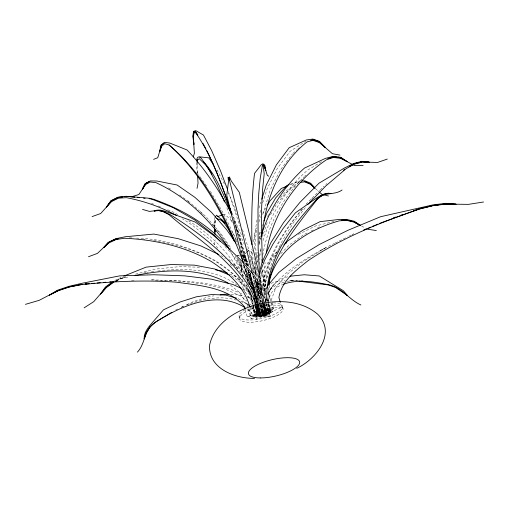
<?xml version="1.0" encoding="UTF-8"?>
<svg xmlns="http://www.w3.org/2000/svg" width="509" height="509" viewBox="0 0 509 509"><rect width="100%" height="100%" fill="white"/><g stroke="black" fill="none" stroke-linecap="round" stroke-linejoin="round"><path stroke-width="0.38" stroke-dasharray="2.54 1.91" d="M253.418 306.278L255.257 316.439L270.158 316.846L267.995 306.749L267.995 302.13M269.395 285.358L269.356 294.546L273.269 308.702L266.29 314.918L263.656 303.86M259.781 264.419L259.965 253.444L260.85 248.061M261.416 261.632L261.492 257.751M250.943 263.045L251.293 252.731L252.006 248.869M253.985 257.567L255.327 274.86M254.284 248.844L254.824 232.982L257.02 219.754M254.914 261.162L256.046 276.101M255.13 254.818L255.753 236.577L257.045 228.802M256.402 267.18L256.943 276.68M256.67 259.246L256.994 249.728M257.039 268.898L257.306 276.552M257.274 262.001L257.586 252.801M256.682 296.792L257.681 302.779M257.007 287.388L257.223 281.114M258.941 243.423L259.183 236.31L260.214 230.1M262.968 294.692C263 262.23 281.821 233.205 302.028 209.161M265.011 290.531C265.386 259.622 283.354 232.028 302.601 209.078M268.313 287.757L267.925 299.082L268.415 301.353M255.092 296.747L255.359 291.428M264.273 291.333C265.609 277.233 270.883 263.668 277.57 251.261M257.039 297.447L256.791 301.233L259.52 315.968L271.03 313.474L268.58 302.111M257.529 289.875L257.777 286.09L259.444 280.974M261.753 295.258C261.308 279.365 267.25 263.745 277.437 251.662M264.311 291.428L264.763 284.499L269.369 270.381L270.591 268.402M197.46 172.825L197.142 162.575M214.938 220.041L214.664 228.038M196.525 162.358L196.321 164.464L197.365 172.774M197.085 165.419L197.237 163.879M267.995 306.749L268.415 302.397M268.485 301.672C268.752 293.871 275.076 287.057 282.285 284.69M264.483 304.477L265.711 311.292L268.37 313.569L268.873 308.995L267.46 302.359M264.96 302.333L264.546 305.235L266.353 315.224L255.257 316.439M265.062 301.602L265.787 296.518M267.995 300.59C267.39 288.539 276.991 278.576 288.533 276.686M214.416 244.638L215.205 239.771M262.746 236.545L262.994 235.005M258.979 217.127L260.818 208.722M262.79 214.582L270.19 190.099L280.02 170.47L292.395 153.922M253.285 241.915L254.85 233.415L256.956 227.587M258.986 238.906L260.544 230.405M259.017 245.026L260.449 237.245M256.472 285.39L257.338 281.623M215.097 217.267L214.384 219.691L213.933 224.717L214.206 226.861M258.954 208.086L260.824 202.168M262.689 202.805L267.136 188.75L277.31 168.441L290.117 151.313L305.826 141.203M259.685 280.243L262.542 271.475L270.96 257.808L277.411 251.071M263.49 233.548L267.67 221.173M259.056 221.765L260.901 216.669M262.129 226.041L262.65 224.584M264.826 301.551L265.908 298.7M267.798 293.706L268.606 291.562C283.176 271.736 304.802 258.827 326.174 247.469L303.72 261.174L286.853 274.586L276.056 287.337L271.621 299.057L273.645 309.243L266.08 314.059L264.018 303.695M262.23 302.76L265.863 314.817L256.511 316.248L258.018 312.666L255.976 305.884M275.318 256.612L276.234 254.468M277.755 250.905L281.42 242.341L293.006 223.324L306.469 206.209M256.746 303.542L259.456 314.403L260.093 313.162L262.733 311.4L254.627 278.035M279.008 248.475L281.178 244.295M266.29 314.918L268.243 311.355L266.067 302.212M270.584 214.785L276.769 203.67L287.127 191.645L296.353 184.805M259.297 304.465L260.888 311.031L258.566 315.039L256.428 306.297M262.708 213.309L265.806 208.047M267.511 216.592L268.682 214.594M255.104 296.594L257.121 293.292M257.529 292.63L259.138 289.984L266.608 284.671M267.734 293.324L273.721 284.296M315.593 188.737L318.997 191.728M257.102 311.934L266.57 311.164L259.711 312.488L258.069 314.912L255.645 305.884M266.353 315.224L269.834 310.751L268.281 302.149M280.364 197.511L286.561 190.684L299.267 181.885M280.764 253.762L288.927 245.243L303.332 234.935L308.289 232.479M305.954 204.313L319.665 190.525M320.212 189.972L324.048 186.109M311.419 199.312L312.507 198.217M253.38 305.457L255.677 315.217L260.952 309.898L268.218 312.246L264.686 297.231M242.647 256.32L246.394 252.629L242.723 256.205L245.211 257.299L248.163 261.142M246.929 252.101L248.532 250.517L251.109 251.65L253.285 254.487M246.948 252.07L248.532 250.517M292.968 153.413L296.976 149.837M297.549 149.322L299.839 147.279M239.809 260.474L240.153 264.992L241.775 270.603L241.406 262.243M247.38 304.516L251.077 318.755L258.018 312.666M257.554 305.642L260.182 315.599L266.442 316.662L273.123 311.133L270.699 301.939M325.76 184.519L326.988 183.539M257.866 282.126A138.524 127.549 -50.6 0 0 258.648 293.642L262.816 314.543L265.793 312.17L264.126 303.803M260.493 304.974L262.612 315.052L265.902 312.551L264.139 304.166M270.075 289.494L277.29 284.359L284.391 282.145M255.607 306.373L257.446 313.958L260.004 316.337L265.393 312.857L262.631 301.487M321.364 161.741L307.245 170.362A138.524 127.549 -50.6 0 0 262.803 241.953M260.182 315.599L266.544 315.014L273.123 311.133M255.677 315.217L261.448 311.82L268.218 312.246M241.73 270.603L240.942 264.941M259.087 313.423L262.733 311.4M251.554 305.922L254.894 315.198L262.746 311.024L260.398 304.484M114.716 280.51L122.249 276.731M348.856 236.208L353.59 233.854L350.777 235.247M298.401 234.445L315.268 226.091L335.17 221.173M311.114 231.08L314.651 229.33M317.482 227.93L319.607 226.88M320.479 250.301L334.668 243.251M335.31 242.927L347.437 236.914M246.967 308.918L249.499 310.579L256.746 319.251L269.153 313.124L261.448 304.547M262.816 314.543L270.152 310.935A130.883 120.512 -50.6 0 1 267.734 302.034M181.427 307.22L183.501 306.24M186.968 304.605L193.204 301.672L209.415 296.524L214.015 295.831M175.7 309.994L177.794 309.001M181.287 307.36L184.78 305.712M262.612 315.052L269.655 311.845L267.441 302.015M115.95 280.688L125.507 276.801M115.963 280.714L123.973 277.208M116.319 280.529L123.534 277.405M116.943 280.644L122.898 278.067L128.974 276.832M257.446 313.958L260.71 314.874L265.393 312.857M266.08 314.059L281.7 307.372L280.504 303.103M256.122 305.712L257.961 313.34L259.851 315.37L265.533 312.952L263.325 303.797M290.117 184.875L298.217 181.605L299.922 181.465M255.34 305.909L256.727 313.608L268.873 308.995M245.223 309.593L247.253 316.802L262.746 311.024M223.133 214.601L224.514 214.092L230.246 219.258L232.416 222.376M290.658 184.112L299.731 180.918M254.188 304.376L257.567 314.505L266.201 311.4L263.745 304.038M259.52 315.968L266.493 313.608L264.801 304.465M258.387 305.731L260.144 313.099L273.269 308.702M250.447 307.124L256.097 313.41L259.685 316.261L269.153 313.124M186.173 305.05C201.978 299.438 219.684 294.978 236.195 300.106M271.017 283.297L276.896 281.464L285.186 280.803M250.148 307.83L252.419 315.44L266.201 311.4M255.467 306.246L257.611 315.465L263.77 313.754L261.308 303.179M257.961 313.34L260.799 314.257L265.533 312.952M253.355 305.33L255.811 315.154L259.094 314.269L256.981 305.807M251.077 318.755L265.863 314.817M135.502 274.16L153.947 269.286L179.174 266.665L201.494 267.27M256.727 313.608L265.711 311.292M252.61 305.54L254.443 313.041L258.12 315.319L257.929 313.226L264.712 311.489L262.11 301.506M123 277.52L126.836 276.686M143.71 273.021L146.007 272.525M146.777 272.36L148.31 272.022M260.144 313.099L268.243 311.355M255.976 305.674L256.727 313.347L262.854 312.049L266.385 313.76L265.265 302.251M257.611 315.465L267.072 313.544L264.648 303.784M249.334 308.861L250.867 315.65L259.094 314.269M254.443 313.041L264.712 311.489M258.343 303.752L260.042 312.265L270.152 310.935M151.453 271.698L154.596 271.373M157.745 271.043L161.671 270.635M162.46 270.553C187.554 268.097 215.701 269.395 236.685 284.83M256.727 313.347L262.205 312.8L266.385 313.76M287.229 281.261L299.61 280.274L303.421 280.586M260.888 311.031L270.839 310.344L268.86 302.174M250.867 315.65L262.415 315.052L259.914 305.05M264.375 304.458L265.106 308.161L281.7 307.372M247.253 316.802L262.32 316.172L258.661 306.004M131.557 280.58L135.165 280.497M151.841 279.95L153.432 279.899C183.533 280.981 215.288 281.127 242.984 294.418M151.148 279.956L153.432 279.899M293.655 280.764L289.71 280.446L299.61 280.274M260.042 312.265L265.793 312.17M255.811 315.154L262.415 315.052M129.381 237.868L132.556 237.97M136.527 238.091C163.612 238.785 190.188 247.329 214.041 259.914C229.432 269.452 243.894 281.362 252.413 297.663M155.111 280.185L166.074 280.58M169.211 280.688L179.391 281.051L205.095 284.219L226.015 289.411L241.559 296.473L246.719 301.099M230.997 294.482L238.797 294.806L244.606 296.448M252.419 315.44L259.221 315.733L256.033 306.163M260.214 304.477L261.683 311.457L269.655 311.845M289.71 280.446L293.591 280.701M257.077 309.377L270.839 310.344M143.417 239.135L144.982 239.249M265.106 308.161L273.645 309.243M254.894 315.198L262.32 316.172M237.016 255.232L239.16 255.594M153.483 240.401C192.816 246.636 237.665 264.317 253.946 303.65M261.683 311.457L265.902 312.551M247.514 297.262L252.432 299.069M240.668 301.366L243.487 302.594M237.054 255.403L239.974 256.231M261.162 303.237L263.312 312.462L267.072 313.544M262.517 301.423L264.387 311.508L271.03 313.474M151.504 203.346L153.718 204.224M158.146 205.986L160.354 206.87M167.728 209.81L172.895 211.865L177.666 214.601M229.629 274.033L238.81 277.806M242.71 288.953L249.009 291.81L251.249 293.82M247.183 296.327L248.583 296.957L253.062 300.978M168.447 187.891L171.794 189.723M361.543 226.021L365.615 228.159M242.895 257.064L245.389 258.464L249.308 264.534M188.584 220.855C208.289 232.753 225.557 249.175 237.678 268.822M256.301 301.417L258.228 302.594M238.091 298.573L243.887 302.098M188.19 201.093L199.471 210.809M221.021 255.582L225.43 258.636M233.631 264.305L238.04 267.359L251.51 280.936L253.997 284.849M179.365 194.972L190.277 202.518M257.567 314.505L259.221 315.733M240.14 278.563L244.517 281.859M250.135 286.09L252.636 287.973L255.753 292.357M231.671 275.942L244.791 285.823L252.814 297.097M242.386 289.125L243.658 290.079L252.267 302.181L252.941 304.401M230.513 285.148L239.459 292.395L245.3 301.322M255.168 297.339L257.408 299.349M250.154 304.185L251.3 305.209M200.043 211.324L206.361 217.025L221.027 233.809L231.194 248.551M200.82 212.482L203.116 214.556M228.916 259.469L230.59 261.104M264.387 311.508L266.493 313.608M224.914 246.394L231.328 253.221L244.505 272.716L253.908 293.502L254.678 296.575M217.897 248.188L210.516 240.019L192.402 225.258A187.058 175.586 -41.8 0 0 182.407 218.806M252.12 307.837L259.685 316.261M211.922 224.214L214.957 227.688M216.98 230.004L220.015 233.478L230.634 248.863M233.376 263.834L238.906 270.311M239.408 270.903L244.435 276.788L252.858 289.233L257.758 299.451M196.811 172.265L199.528 176.076M199.986 176.712L207.691 187.516M258.877 296.741L261.55 300.501L262.001 302.009M235.444 226.747L242.532 240.057L244.307 244.358M231.627 231.245L232.53 232.543M259.081 282.807L262.568 287.954L264.26 291.485M237.722 258.553L247.819 273.498L255.276 289.984M241.578 279.772L250.294 292.65L252.661 297.587M229.979 250.428L241.845 272.595L243.213 276.202M230.1 263.579L232.25 266.901M256.899 289.417L260.633 295.29M210.414 191.327L223.216 213.004L234.865 236.685L237.258 242.57M240.986 250.937L250.148 268.071M237.149 258.559L244.479 272.258L250.288 286.968M235.126 256.142L244.288 273.276L248.939 285.034M217.019 169.885L224.641 184.436M232.887 233.23L237.48 242.144M256.918 260.983L257.605 262.326M243.97 265.456L248.398 276.037L255.893 299.546M235.285 239.714L238.059 245.249M232.696 216.331L242.424 236.736M264.597 292.191L265.952 295.01M246.171 284.709L250.714 294.749L253.164 304.573M228.388 193.006L233.612 205.178L237.379 215.511M239.039 278.359L245.968 294.584M241.241 250.74L247.069 266.131M247.393 248.965L251.484 259.036L257.28 276.737M242.341 255.079L245.771 263.967M252.598 270.368L253.711 273.117M243.086 257.573L245.243 263.42M253.495 276.056L259.304 290.754L260.506 295.366M228.318 191.435L239.79 225.722M246.483 284.855L249.486 292.783L252.426 304.789M234.14 221.434L238.167 232.473L248.965 267.81M226.849 207.78L232.238 222.541M235.966 229.177L247.329 265.698M263.312 312.462L263.77 313.754M261.34 271.571L265.94 285.339M248.742 255.104L255.416 274.981M256.619 281.006L261.047 294.921M248.589 270.572L255.83 294.756L257.815 302.957M243.805 265.004L250.517 286.675M232.282 212.959L236.507 225.551L248.443 266.671M233.421 219.016L247.228 265.692M255.174 278.188L260.684 295.417M246.719 267.829L249.913 277.38L256.81 302.9M234.115 220.823L247.355 265.978M259.208 282.641L262.809 296.117M247.749 270.005L253.431 287.362L257.427 303.351M243.226 263.522L251.191 287.865M244.524 266.29L251.675 289.341M242.469 229.553L250.613 255.302L256.453 276.419M239.93 245.841L245.134 263.229M253.164 305.139L256.511 316.248M267.944 292.083L270.495 301.175M257.376 281.789L261.162 295.417M258.12 282.45L261.302 295.405M250.409 273.053L258.012 302.709M246.381 267.753L252.808 291.975M248.57 270.247L256.93 303.065M251.949 268.065L252.979 271.901M249.874 271.991L257.707 303.243M248.468 270.292L256.727 303.04M248.564 270.514L252.184 284.105M244.339 254.653L247.393 266.15M248.615 270.75L255.308 297.46M263.764 304.477L266.544 315.014M256.339 301.048L256.746 302.581M255.963 305.68L257.929 313.226M255.715 306.106L258.12 315.319M262.695 302.27L266.442 316.662M257.618 304.108L259.711 312.488M268.319 299.947L268.676 301.43M257.999 303.701L260.71 314.874M256.04 304.637L258.566 315.039L256.511 306.081M258.197 303.479L260.799 314.257M257.891 304.007L260.093 313.162M256.911 303.797L259.456 314.403M264.795 296.874L265.883 301.449M259.609 275.859L263.592 292.618M252.852 275.477L254.106 280.72M252.884 275.744L254.455 282.202M243.868 265.469L248.131 283.284M257.115 303.835L259.851 315.37M256.981 303.644L260.004 316.337M249.773 290.206L253.208 304.706M282.546 307.201L283.074 309.447A22.288 7.107 -13.2 0 1 249.607 322.254A22.288 7.107 -13.2 0 1 251.331 309.294A22.288 7.107 -13.2 0 1 283.074 309.447M259.717 304.439L261.448 311.82M239.071 315.644L239.599 317.89M261.13 302.429L259.024 293.362L257.929 282.667M260.983 302.467L258.477 291.708L257.509 282.215M264.884 290.664L264.031 286.885L262.237 269.522M265.564 293.693L265.908 295.207M266.761 298.987L267.27 301.258M266.671 298.668L267.301 301.621M262.536 296.543L260.614 287.4L259.571 275.674M257.885 292.56L256.53 281.604M258.044 293.337L258.534 295.665M256.301 285.861L256.631 287.413M256.791 288.183L257.77 292.84M257.936 293.617L258.426 295.945M262.606 296.193L261.702 291.632A133.842 123.242 -50.6 0 1 260.99 272.353M256.956 296.779L258.19 302.976M266.423 302.785L268.37 313.569M241.769 270.597L242.685 277.1M241.775 270.603L240.687 260.799M259.73 273.823L262.033 293.273M256.097 313.41L256.746 319.251M250.6 273.358L252.299 289.971M261.136 294.991L259.577 275.324M262.154 305.069L262.854 312.049M264.667 296.111L265.189 301.481M260.525 295.602L259.157 277.685M260.602 296.384L261.136 301.856M261.441 304.98L262.205 312.8M255.225 297.994L254.246 286.414M255.747 279.575L256.231 285.072M262.695 269.719L264.235 291.498M253.304 273.193L252.19 250.25M253.527 276.304L253.915 281.744M269.834 310.751L270.158 316.846M242.793 279.39L242.895 281.681M214.709 227.485L215.256 219.57L214.836 227.504M267.562 301.283A130.883 120.512 -50.6 0 1 267.079 299.012M265.66 290.614A130.883 120.512 -50.6 0 1 265.087 262.453M259.628 256.536A138.524 127.549 -50.6 0 1 260.939 249.601M255.168 282.171A138.524 127.549 -50.6 0 1 255.06 278.302M255.066 274.427A138.524 127.549 -50.6 0 1 255.734 262.803M256.39 257.363A138.524 127.549 -50.6 0 1 257.121 252.712M259.043 243.493A138.524 127.549 -50.6 0 1 260.672 237.391M262.733 255.276A133.842 123.242 -50.6 0 1 304.14 176.731M304.694 176.19A133.842 123.242 -50.6 0 1 305.814 175.128M273.327 302.842A22.288 7.107 -13.2 0 1 277.653 312.501A22.288 7.107 -13.2 0 1 245.847 319.843A22.288 7.107 -13.2 0 1 246.14 309.116M266.557 298.942L266.481 301.245L266.614 298.987M258.069 314.912L255.804 305.852L258.069 314.912"/><path stroke-width="0.76" d="M269.401 284.588L269.42 279.225M193.293 156.918L194.381 153.241L193.248 135.782L193.846 131.328L195.742 130.622L203.447 135.012L211.693 150.677L220.442 170.661L227.752 189.952M266.671 298.668C266.29 260.137 291.167 226.868 316.254 199.891L316.382 199.795C322.98 191.454 334.298 195.698 342.08 190.016M196.665 160.959C196.735 157.688 197.937 155.328 201.227 158.216L209.091 169.58L217.438 185.511L224.507 201.984M197.218 161.786L197.447 159.432M197.384 162.339L197.632 159.514M133.014 196.359L138.9 194.508L142.545 188.985L144.842 183.844L149.582 181.363M171.864 312.322L155.709 321.981L149.926 327.198L146.35 333.026L144.181 338.879C143.856 332.072 148.685 326.867 152.834 322.044L163.523 309.796L180.148 301.958L196.359 296.811L211.699 294.507L225.742 295.099L236.634 298.166M261.766 199.21L266.207 185.155L276.387 164.84L289.195 147.712L306.278 139.994L312.838 139.046L319.436 141.356L325.366 147.597L332.415 153.705L339.936 155.099M262.11 235.273C265.431 200.253 278.779 164.318 307.042 141.896L313.003 140.357L319.328 142.571L325.366 147.565M243.117 261.861C226.791 218.609 205.012 175.281 169.083 145.008L164.776 143.71L161.684 146.153L159.845 151.396L160.729 145.358L163.962 142.806M243.321 263.191L226.766 195.316L228.496 181.63L228.032 177.202L229.088 178.824L229.406 176.871L231.251 180.975L239.306 192.345L259.253 274.376M197.021 188.406L198.039 183.285L197.619 175.796M257.509 280.873L258.718 275.598L264.553 260.309L272.767 244.454L283.131 228.484L295.36 212.857L314.829 199.248C319.595 196.118 324.793 192.217 330.837 193.496C325.505 192.447 320.867 196.092 317.132 199.426C296.995 225.493 274.567 252.089 268.109 285.352M269.605 277.698L270.311 274.644M260.303 269.115L262.033 262.37L270.915 242.647L283.621 222.497L299.801 202.493L318.997 183.189L344.618 167.925L353.666 163.484L362.007 161.302L369.216 162.206L377.633 162.428L387.304 159.075M266.277 252.992A130.883 120.512 -50.6 0 1 326.403 159.794L333.37 157.472L340.451 158.293L346.979 161.525L340.559 157.275L333.172 156.416L325.461 158.369L304.471 168.078A138.524 127.549 -50.6 0 0 260.894 236.628M153.61 159.374L157.765 157.695L161.442 145.657M159.845 151.396L161.665 144.95L164.897 142.399L169.86 143.074L187.07 149.996C205.261 169.185 220.155 191.339 232.009 214.932M269.057 282.546C276.132 249.257 308.683 229.394 339.331 220.817L346.604 220.378L353.761 222.064L360.168 225.322L354.359 221.262L346.89 219.5L339.299 219.436L320.136 221.631L302.562 230.329L287.655 241.005L283.888 244.931M214.97 234.248L214.855 228.961M263.967 220.944L266.862 212.934L275.757 197.804L286.987 185.435L289.188 184.64M265.475 291.377L263.045 297.797L264.076 302.982M266.557 288.52L267.632 285.664L278.811 272.474L296.263 258.585L319.506 244.403L347.882 230.31L380.598 216.713L432.962 204.873L445.839 203.333L455.969 204.204L468.433 204.363L483.55 201.997M229.54 249.773C211.89 221.173 186.765 196.684 155.983 182.661L150.276 182.037L145.739 184.423L142.507 188.979L145.568 183.425L150.308 180.937L156.683 180.981L177.126 185.022L194.782 197.263L211.432 212.278L226.607 229.648L235.902 243.111M216.242 218.476L221.294 220.225L224.571 223.406M267.352 205.413L270.056 200.813L281.286 188.445L287.171 186.065M142.558 189.004L145.472 184.029L148.125 182.636M439.884 204.707L445.948 203.982L455.975 204.236L445.203 204.217L432.86 205.7L419.919 208.875C381.031 222.248 342.271 237.468 308.072 260.678C295.837 270.432 281.63 280.93 278.907 297.415L280.3 302.397M176.184 215.275A187.058 175.586 -41.8 0 0 126.461 197.683L118.412 198.147L111.656 201.545L106.527 206.959L110.809 200.775L117.859 197.231L126.213 196.277L149.703 198.294L173.365 207.717L195.252 220.263L214.76 235.572L220.104 241.266M215.161 217.158L216.567 215.186L222.299 220.359L228.363 229.095L233.205 238.473M137.405 352.139C145.466 343.721 143.945 329.711 154.367 322.922L154.488 322.801C179.849 306.488 216.478 289.57 245.071 307.671M252.012 244.708C251.446 220.906 251.618 197.008 254.551 173.353L261.009 165.024L262.619 163.873C265.367 166.468 266.78 176.578 264.979 165.616L263.681 163.923L263.083 165.183L264.216 173.766L262.644 188.82L261.683 206.463L261.372 226.206L262.377 262.574M92.091 216.605L100.693 213.506L106.553 206.978L111.178 200.864L118.228 197.32M346.966 161.576L354.595 165.565L363.108 165.482M106.527 206.959L111.325 201.182L118.228 197.708L121.905 197.403M84.119 307.843L93.72 301.691L104.809 288.972M100.566 293.992L106.476 287.477L114.073 281.884M307.913 204.376L325.735 186.027L345.955 168.797L354.003 164.292L361.994 162.199L369.248 162.212L362.682 161.499L360.404 162.097M108.684 242.653L97.486 253.367L88.509 256.727M199.662 156.861L208.798 157.828L213.602 164.776M150.492 326.282L145.918 333.058L144.181 338.879M214.384 228.293L214.887 231.869M117.528 238.753L115.327 239.122L107.959 242.647L103.613 247.667L109.021 242.895L116.084 239.516L124.457 238.257C154.666 239.599 185.002 246.286 211.35 261.543C228.121 272.442 244.511 287.133 249.919 307.073M228.789 178.207L229.336 180.173L229.114 178.78M197.613 160.036L199.254 158.7L206.1 165.393L211.929 174.167M343.524 170.286L344.752 169.306M316.178 199.566L317.323 198.72M319.614 197.021L321.325 195.755M112.686 281.674L105.363 287.063L100.502 293.979L106.133 287.331L113.901 281.611M285.275 243.684L286.516 242.793M265.749 170.451L264.451 166.023L263.185 164.369M296.728 368.338C315.885 359.405 337.187 333.109 317.47 314.04C300.45 299.674 276.063 299.534 255.48 304.891C235.527 310.744 214.085 323.52 209.543 345.35C208.416 368.688 235.043 378.601 254.551 378.378M245.02 308.868L244.415 306.704C228.045 287.197 200.056 285.625 176.623 282.202C144.995 279.842 113.252 281.356 81.739 284.582L69.37 287L58.37 290.709L49.449 295.118L57.536 290.2L69.008 286.332L81.618 283.373L119.717 275.865L153.858 274.752L184.665 275.853L211.267 279.136L232.918 284.506L241.311 288.317M350.357 165.896L353.679 164.051M349.231 166.513L354.003 163.936L362.166 161.798M57.943 290.594L39.206 300.316L25.45 304.35M369.248 162.212L362.955 161.849M112.616 240.77L115.899 239.198L118.196 238.81M299.171 281.21L328.146 284.913L335.539 287.439L347.583 295.653L343.346 290.715L319.27 275.967L304.287 274.758L290.003 276.228M363.394 230.163L367.034 228.656M368.484 228.051L370.667 227.148M372.117 226.543L374.3 225.633M375.757 225.029L377.933 224.125M379.39 223.521L381.572 222.611M123.693 276.152L146.102 267.136L171.329 264.515L194.419 265.138L214.728 268.981L229.553 275.07M330.837 193.496L326.428 193.636M217.597 216.656L222.439 214.862M382.31 222.344L419.187 209.053L433.064 205.521L438.37 204.885M393.4 217.827L395.639 217.038M400.857 215.205L403.096 214.416M413.531 210.739L418.754 208.9M283.01 284.436C298.115 278.639 314.848 281.98 330.201 285.053L330.354 285.116C342.563 288.438 349.638 299.998 360.913 304.993M327.675 158.719L333.344 157.007L340.578 157.847L346.998 161.538L340.865 157.523L337.906 157.179M330.653 157.504L333.478 156.664L336.43 157.007M354.34 163.682L358.89 162.492M194.941 131.29L193.484 131.659L192.886 136.113L193.846 144.416L193.433 137.048L194.005 132.779L195.742 132.836C212.463 156.887 221.899 185.047 231.366 212.52M419.823 208.563L422.139 208.009M425.995 207.093L432.936 205.445L445.553 203.937L455.949 204.236M310.668 140.287L312.946 139.797L319.41 142.068L325.372 147.585L319.537 141.757L312.94 139.441M76.515 285.307L69.179 286.809L57.485 290.766L49.456 295.086M135.05 275.592C165.514 269.089 199.293 267.626 227.536 282.737L228.726 283.704M82.14 284.378L68.957 286.898M158.566 210.65L154.233 210.942L157.434 210.363L163.968 211.808L170.152 214.639C192.485 228.337 213.519 244.314 231.48 263.452C241.96 275.814 253.297 289.112 256.269 305.527M220.155 294.908L224.755 294.215L228.656 294.38M195.52 131.895L193.84 132.136L193.248 136.495L193.846 144.416M158.337 210.376L149.347 211.394L142.552 209.422M300.291 182.419L304.681 181.859L310.261 184.201L314.995 188.247M118.979 197.244L122.764 196.862M124.272 196.709L126.945 196.449L134.847 197.244M85.111 283.914L86.689 283.767M85.302 284.092L89.253 283.736M91.62 283.519L94.782 283.233M97.155 283.017L100.318 282.73M103.48 282.444L105.853 282.234M109.804 281.871L111.382 281.731M115.333 281.375L116.917 281.229M341.698 220.238L343.251 220.155M341.444 220.27L346.61 220.06L353.927 221.784L360.181 225.309L354.461 222.109M301.945 180.867L304.885 180.803L310.706 183.246L314.632 187.617M154.233 210.942C160.004 208.448 165.883 211.776 171.374 213.494L195.259 222.058L212.698 234.783L228.56 248.112L242.411 261.671L253.851 275.076L258.648 282.164M137.22 197.486L139.587 197.721M143.538 198.122L145.122 198.281M149.073 198.675L153.024 199.076C181.115 208.811 207.965 224.03 227.695 246.604M367.657 229.235L376.342 230.545M215.542 269.802L222.573 271.132L227.517 273.161M159.024 210.522L162.473 211.26M229.044 178.799L228.808 177.406M328.458 196.022L321.834 194.222L319.563 192.23M304.63 181.414L310.331 183.806L315.065 188.247M163.853 211.559L165.24 212.17M218.94 254.583L200.921 245.936L178.309 238.702L153.82 234.07L125.36 236.749L116.09 238.645L108.722 242.176L103.677 247.673M163.065 211.566L168.982 214.664C193.076 235.705 221.103 252.636 240.585 278.608M214.843 231.875L214.766 228.955M244.53 302.492L248.392 304.84L249.938 306.552M268.746 176.241L267.32 175.363L265.774 170.477M343.537 292.147L347.532 295.672M221.129 219.112L225.563 223.107M203.606 161.862C216.917 176.286 223.756 195.456 231.181 213.335M169.103 144.931C198.364 171.018 218.558 205.655 234.216 241.202M195.959 132.505L197.836 134.955M195.564 131.895L197.791 135.127M203.046 143.462L205.91 148.908M206.629 150.27C216.592 170.464 224.367 191.689 231.423 213.055M261.047 295.939L262.765 301.093M265.774 170.496L264.464 166.462L263.217 164.84L262.23 166.354L260.239 178.131L258.82 192.669L257.987 209.613L258.165 248.729L259.456 273.747M253.705 298.35L254.385 300.609M253.647 297.568L255.461 305.126M252.521 274.217L228.897 177.775L229.088 178.824M254.506 282.571L259.52 303.797M214.703 228.808L214.868 231.881M260.214 377.939A26.258 8.373 -13.2 0 0 299.648 362.841A26.258 8.373 -13.2 0 0 262.25 362.669A26.258 8.373 -13.2 0 0 260.214 377.939"/></g></svg>
